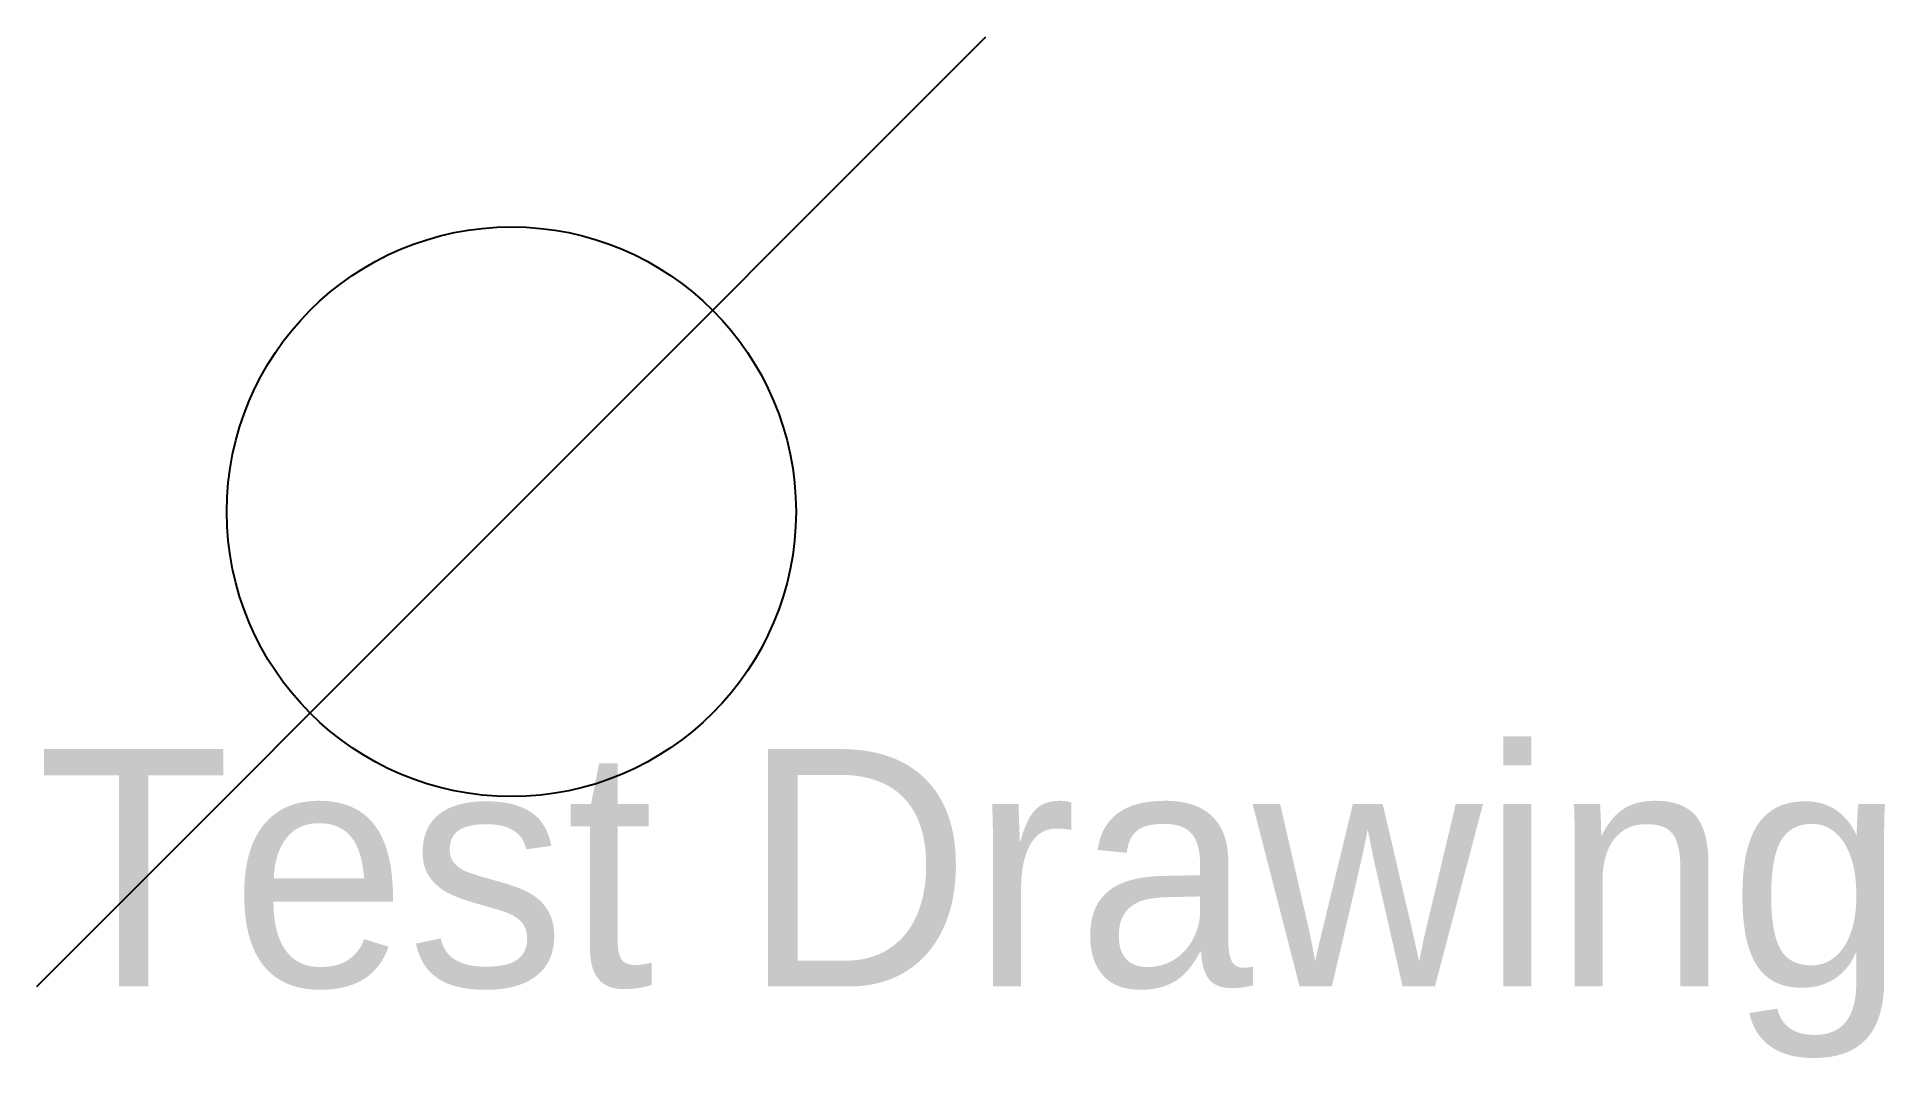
# Model space of a CAD drawing. Header units: metres. Extents: x 0 to 19.5, y -0.8 to 10.
import ezdxf

# ---------------------------------------------------------------- set-up
doc = ezdxf.new("R2010")
doc.units = ezdxf.units.M

msp = doc.modelspace()

# ---------------------------------------------------------------- linework, layer by layer
msp.add_line((0, 0), (10, 10))
msp.add_circle((5, 5), 3)

# ---------------------------------------------------------------- texts
msp.add_text('Test Drawing', height=2.5).set_placement((0, 0))

doc.saveas('drawing.dxf')
